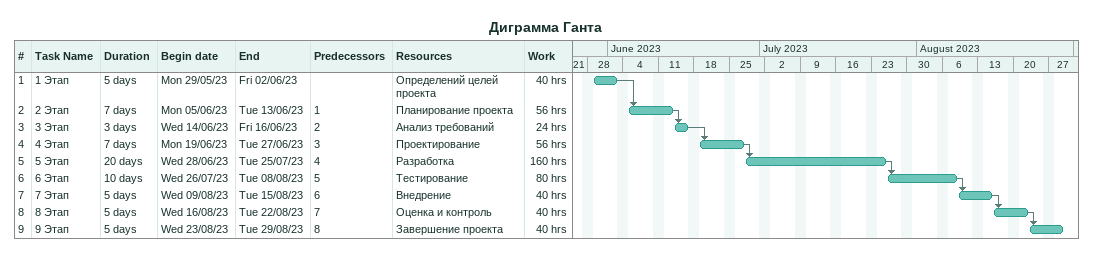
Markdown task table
Диграмма Ганта

| ID | Task | Duration | Start | Finish | Predecessors | Resources | Work (h) |
|---|---|---|---|---|---|---|---|
| 1 | 1 Этап | 5d | 2023-05-29 | 2023-06-02 |  | Определений целей проекта | 40 |
| 2 | 2 Этап | 7d | 2023-06-05 | 2023-06-13 | 1 | Планирование проекта | 56 |
| 3 | 3 Этап | 3d | 2023-06-14 | 2023-06-16 | 2 | Анализ требований | 24 |
| 4 | 4 Этап | 7d | 2023-06-19 | 2023-06-27 | 3 | Проектирование | 56 |
| 5 | 5 Этап | 20d | 2023-06-28 | 2023-07-25 | 4 | Разработка | 160 |
| 6 | 6 Этап | 10d | 2023-07-26 | 2023-08-08 | 5 | Тестирование | 80 |
| 7 | 7 Этап | 5d | 2023-08-09 | 2023-08-15 | 6 | Внедрение | 40 |
| 8 | 8 Этап | 5d | 2023-08-16 | 2023-08-22 | 7 | Оценка и контроль | 40 |
| 9 | 9 Этап | 5d | 2023-08-23 | 2023-08-29 | 8 | Завершение проекта | 40 |
